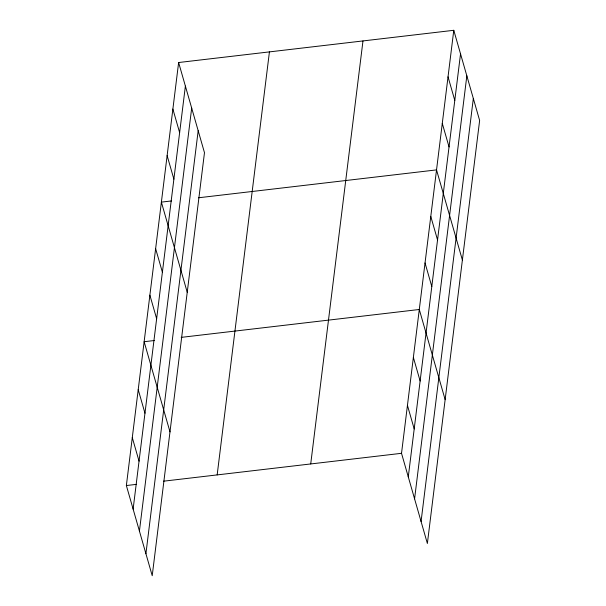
<?xml version="1.0" encoding="UTF-8"?>
<svg xmlns="http://www.w3.org/2000/svg" width="606" height="606" viewBox="0 0 606 606"><rect width="100%" height="100%" fill="white"/><g stroke="black" fill="none" stroke-linecap="round" stroke-linejoin="round"><path stroke-width="0.91" d="M178.626 62.524L204.48 152.689L152.22 575.7L126.366 485.542L178.626 62.524L453.78 30.3L479.634 120.458L427.374 543.476L401.52 453.311L453.78 30.3M133.123 509.108L185.383 86.097M139.425 531.083L191.685 108.073M145.917 553.725L198.177 130.714M217.168 474.907L269.428 51.889M310.719 463.946L362.979 40.935M408.277 476.884L460.537 53.866M414.58 498.859L466.84 75.841M421.072 521.501L473.331 98.483M171.574 200.927L161.378 202.124L187.231 292.281M198.442 197.783L436.532 169.892L462.386 260.057M154.325 340.519L144.137 341.716L169.991 431.873M181.194 337.375L419.291 309.492L445.145 399.649M126.366 485.542L136.555 484.345M163.431 481.202L401.52 453.311M448.031 76.833L454.788 100.399M442.282 123.366L449.046 146.932M430.79 216.425L437.547 239.991M425.041 262.959L431.798 286.524M413.368 357.434L420.125 381M407.444 405.369L414.201 428.942M172.877 109.057L179.634 132.623M167.127 155.59L173.884 179.156M155.628 248.649L162.393 272.223M149.887 295.183L156.643 318.748M138.213 389.658L144.97 413.224M132.29 437.6L139.047 461.166"/></g></svg>
